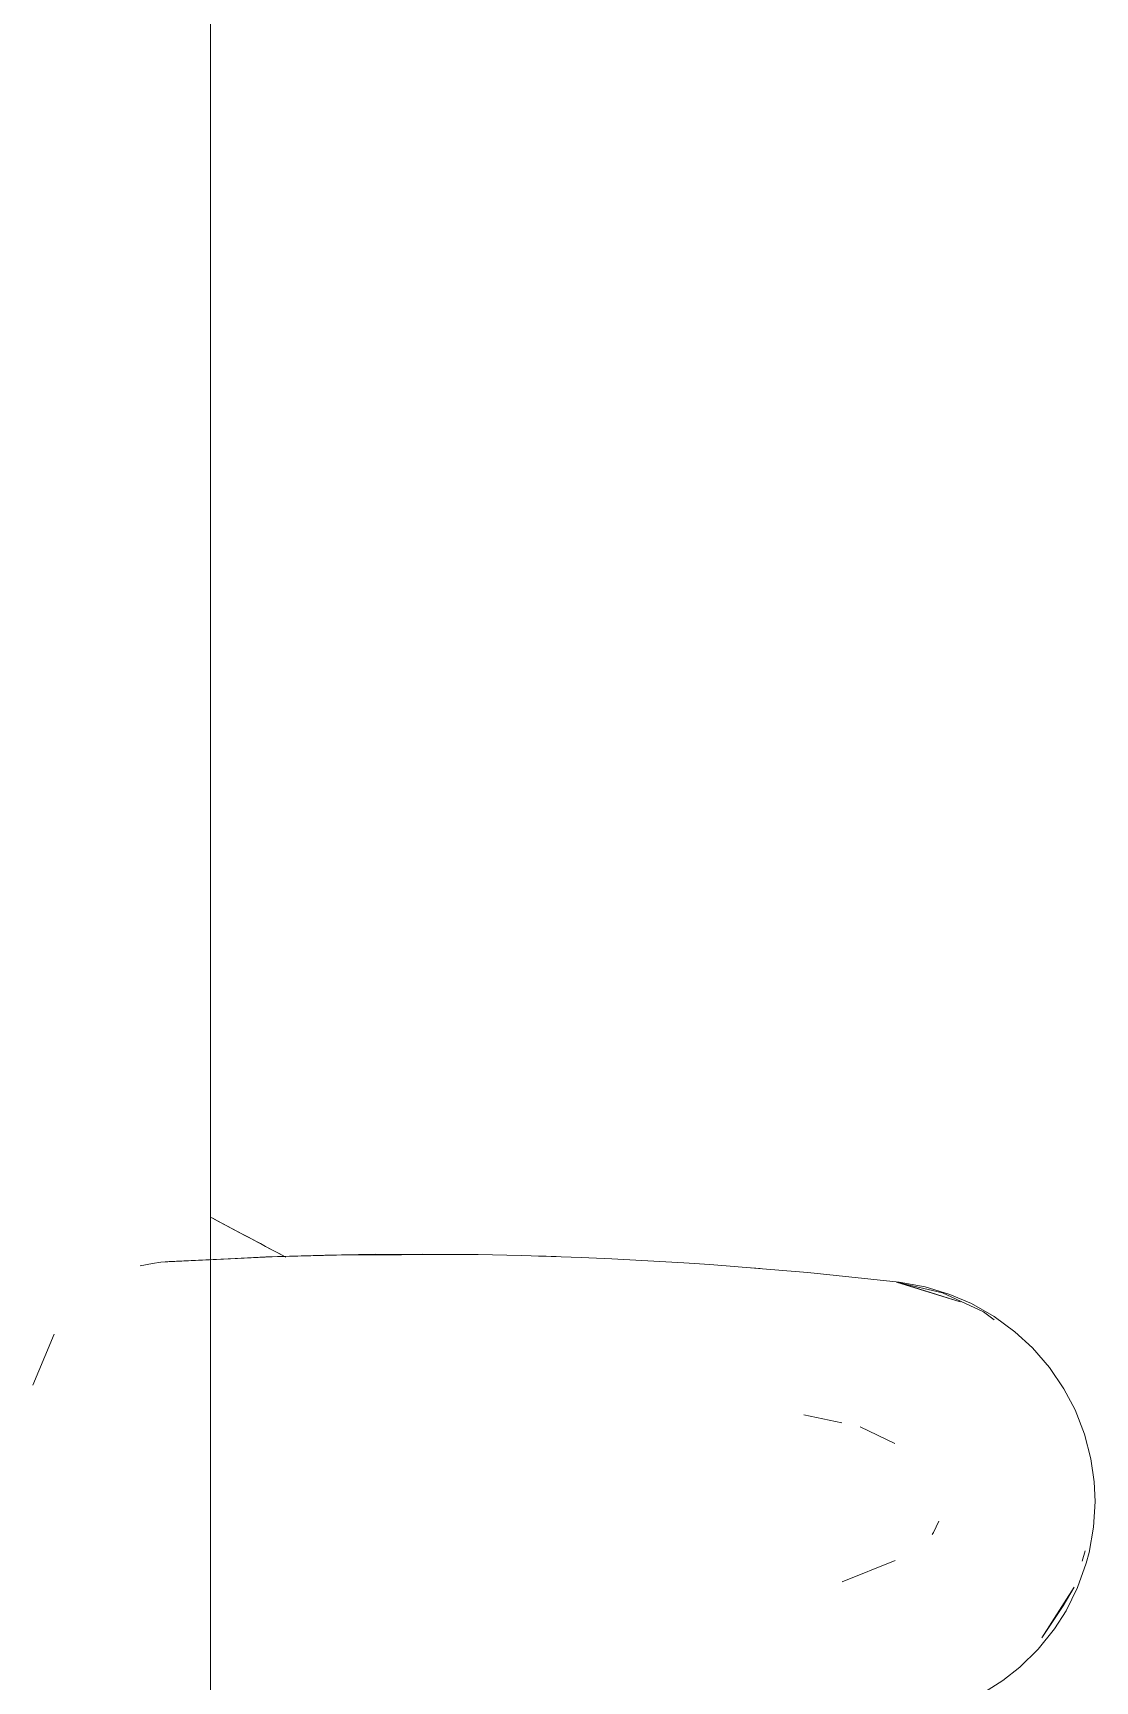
# Model space of a CAD drawing. Header units: millimetres. Extents: x 155920 to 295199, y -4084 to 97293.
# Drawn here: x 196198.6 to 196406.7, y 32986.4 to 33309.4 of the extents above; entities that cross this region are included whole.
import ezdxf

# ---------------------------------------------------------------- set-up
doc = ezdxf.new("R2010")
doc.units = ezdxf.units.MM
doc.header["$MEASUREMENT"] = 0
doc.layers.add('G-IMPT', color=8, linetype='CONTINUOUS', lineweight=9)
doc.layers.add('I-FURN', color=8, linetype='CONTINUOUS', lineweight=9)

msp = doc.modelspace()

# ---------------------------------------------------------------- linework, layer by layer
at = {"layer": 'G-IMPT'}
for p, q in [((196245.42, 33069.53), (196223.64, 33068.44)), ((196245.42, 33069.53), (196225.24, 33068.56)), ((196244.21, 33069.49), (196233.39, 33068.94)), ((196265.61, 33070), (196244.21, 33069.49)), ((196255.77, 33069.83), (196244.21, 33069.49)), ((196244.21, 33069.49), (196245.42, 33069.53)), ((196265.61, 33070), (196245.42, 33069.53)), ((196255.77, 33069.83), (196275, 33070.04)), ((196265.61, 33070), (196255.77, 33069.83)), ((196285.79, 33069.95), (196255.77, 33069.83)), ((196263.57, 33069.98), (196261.66, 33069.9)), ((196265.61, 33069.96), (196263.57, 33069.98)), ((196285.79, 33069.95), (196265.61, 33070)), ((196285.79, 33069.95), (196275, 33070.04)), ((196285.79, 33069.95), (196294.21, 33069.78)), ((196305.97, 33069.4), (196294.21, 33069.78)), ((196299.15, 33069.65), (196297.65, 33069.66)), ((196301.08, 33069.54), (196299.15, 33069.65)), ((196305.97, 33069.4), (196311.99, 33069.14)), ((196326.13, 33068.33), (196311.99, 33069.14)), ((196219.59, 33067.75), (196221.99, 33068.19)), ((196223.64, 33068.44), (196221.99, 33068.19)), ((196223.64, 33068.44), (196225.24, 33068.56)), ((196331.22, 33068.01), (196326.13, 33068.33)), ((196331.22, 33068.01), (196346.28, 33066.76)), ((196339.4, 33067.36), (196341.08, 33067.19)), ((196346.28, 33066.76), (196350.41, 33066.41)), ((196350.41, 33066.41), (196368.33, 33064.51)), ((196367.82, 33064.51), (196380.28, 33060.68)), ((196367.82, 33064.51), (196371.13, 33063.59)), ((196368.33, 33064.51), (196373.38, 33063.61)), ((196376.79, 33062.46), (196368.38, 33064.38)), ((196380.28, 33060.68), (196371.13, 33063.59)), ((196378.24, 33062.15), (196373.38, 33063.61)), ((196376.79, 33062.46), (196384.85, 33058.73)), ((196382.48, 33060.34), (196378.24, 33062.15)), ((196382.48, 33060.34), (196386.92, 33057.82)), ((196386.96, 33057.13), (196384.85, 33058.73)), ((196391, 33054.83), (196386.92, 33057.82)), ((196202.74, 33054.36), (196200.9, 33049.97)), ((196391, 33054.83), (196394.44, 33051.66)), ((196198.57, 33044.34), (196200.9, 33049.97)), ((196397.76, 33047.83), (196394.44, 33051.66)), ((196400.59, 33043.66), (196397.76, 33047.83)), ((196400.59, 33043.66), (196402.78, 33039.5)), ((196349.62, 33038.54), (196357.05, 33036.97)), ((196402.78, 33039.5), (196404.62, 33034.78)), ((196367.45, 33032.93), (196360.67, 33036.2)), ((196405.88, 33029.92), (196404.62, 33034.78)), ((196405.88, 33029.92), (196406.53, 33025.4)), ((196406.7, 33021.56), (196406.53, 33025.4)), ((196406.7, 33021.56), (196406.4, 33016.52)), ((196376.08, 33017.73), (196375.07, 33015.51)), ((196375.07, 33015.51), (196374.77, 33015.06)), ((196406.4, 33016.52), (196405.52, 33011.57)), ((196404.16, 33009.88), (196404.78, 33011.91)), ((196405.52, 33011.57), (196404.96, 33009.44)), ((196357.12, 33005.84), (196367.54, 33009.98)), ((196403.25, 33004.67), (196404.96, 33009.44)), ((196402.6, 33004.76), (196396.28, 32994.81)), ((196402.6, 33004.76), (196400.44, 33001.09)), ((196403.25, 33004.67), (196401.01, 33000.16)), ((196400.44, 33001.09), (196396.28, 32994.81)), ((196401.01, 33000.16), (196398.74, 32996.61)), ((196395.55, 32992.63), (196398.74, 32996.61)), ((196395.55, 32992.63), (196391.94, 32989.09)), ((196391.94, 32989.09), (196388.64, 32986.46)), ((196384.31, 32983.73), (196388.64, 32986.46))]:
    msp.add_line(p, q, dxfattribs=at)
at = {"layer": 'I-FURN'}
for p, q in [((196233.39, 32207.34), (196233.39, 34207.34)), ((196233.29, 33077.33), (196234.23, 33076.83)), ((196234.74, 33076.56), (196233.79, 33077.06)), ((196234.23, 33076.83), (196235.19, 33076.32)), ((196235.71, 33076.04), (196234.74, 33076.56)), ((196235.19, 33076.32), (196236.16, 33075.81)), ((196236.68, 33075.52), (196235.71, 33076.04)), ((196236.16, 33075.81), (196237.13, 33075.28)), ((196237.67, 33075), (196236.68, 33075.52)), ((196237.13, 33075.28), (196238.12, 33074.76)), ((196238.66, 33074.48), (196237.67, 33075)), ((196238.12, 33074.76), (196239.12, 33074.23)), ((196239.65, 33073.94), (196238.66, 33074.48)), ((196239.12, 33074.23), (196240.11, 33073.7)), ((196240.66, 33073.41), (196239.65, 33073.94)), ((196240.11, 33073.7), (196241.12, 33073.17)), ((196241.66, 33072.88), (196240.66, 33073.41)), ((196241.12, 33073.17), (196242.12, 33072.63)), ((196242.67, 33072.34), (196241.66, 33072.88)), ((196242.12, 33072.63), (196243.13, 33072.1)), ((196243.67, 33071.81), (196242.67, 33072.34)), ((196243.13, 33072.1), (196244.13, 33071.56)), ((196244.67, 33071.28), (196243.67, 33071.81)), ((196244.13, 33071.56), (196245.13, 33071.03)), ((196245.67, 33070.75), (196244.67, 33071.28)), ((196245.13, 33071.03), (196246.13, 33070.5)), ((196246.67, 33070.22), (196245.67, 33070.75)), ((196246.13, 33070.5), (196247.12, 33069.97)), ((196247.65, 33069.69), (196246.67, 33070.22)), ((196247.12, 33069.97), (196248.11, 33069.45))]:
    msp.add_line(p, q, dxfattribs=at)

doc.saveas('drawing.dxf')
